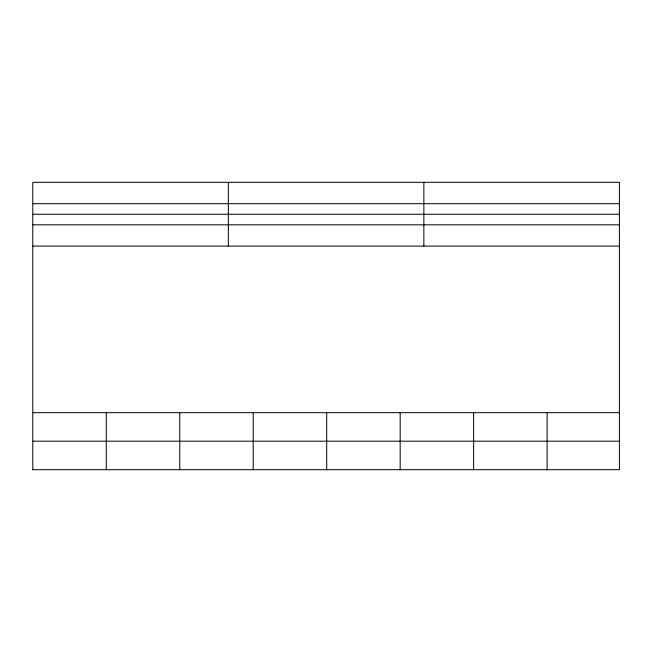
<?xml version="1.0" encoding="UTF-8"?>
<svg xmlns="http://www.w3.org/2000/svg" width="652" height="652" viewBox="0 0 652 652"><rect width="100%" height="100%" fill="white"/><g stroke="black" fill="none" stroke-linecap="round" stroke-linejoin="round"><path stroke-width="0.98" d="M32.796 203.685L619.4 203.685M32.796 214.255L619.4 214.255M32.796 224.826L619.4 224.826M32.796 246.081L619.4 246.081M32.6 412.683L619.4 412.683M32.796 441.184L619.4 441.184M32.6 469.676L619.4 469.676L619.4 182.324L32.796 182.324L32.796 469.676M547.118 412.683L547.118 469.676M473.637 412.683L473.637 469.676M423.865 182.324L423.865 246.081M400.165 412.683L400.165 469.676M326.693 412.683L326.693 469.676M253.22 412.683L253.22 469.676M228.33 182.324L228.33 246.081M179.748 412.683L179.748 469.676M106.276 412.683L106.276 469.676"/></g></svg>
